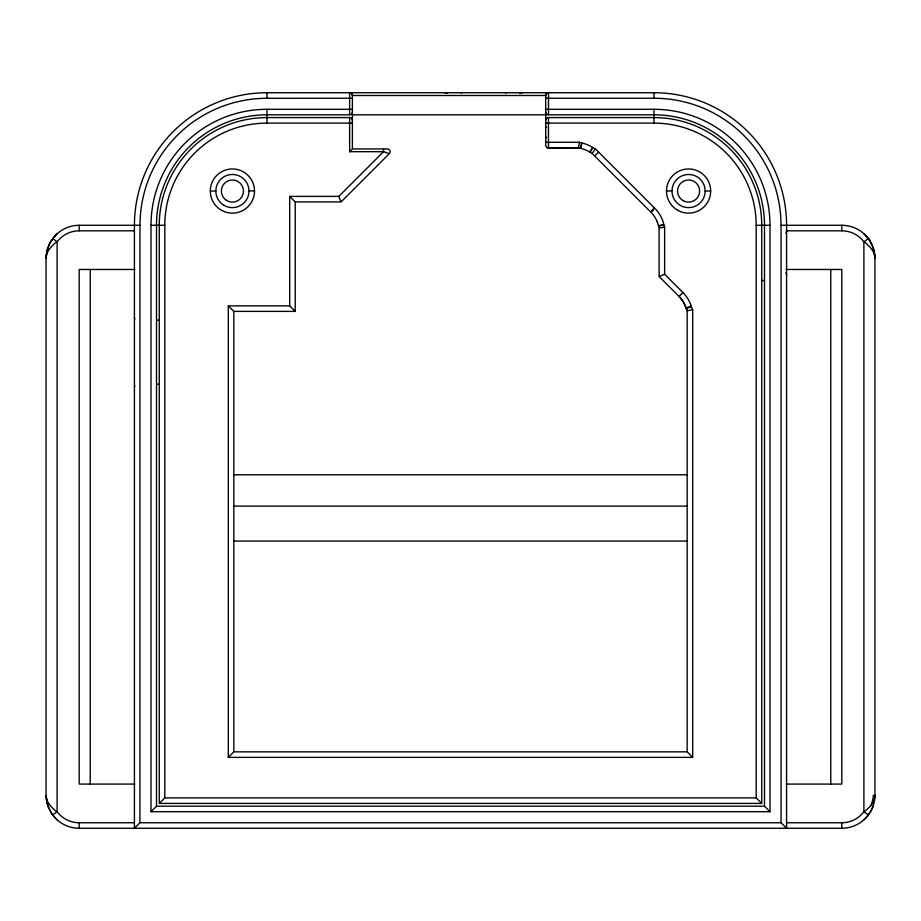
<?xml version="1.0" encoding="UTF-8"?>
<svg xmlns="http://www.w3.org/2000/svg" width="921" height="921" viewBox="0 0 921 921"><rect width="100%" height="100%" fill="white"/><g stroke="black" fill="none" stroke-linecap="round" stroke-linejoin="round"><path stroke-width="1.38" d="M666.493 191.038L672.019 190.774M873.741 249.579L874.95 258.433L874.95 795.134C874.996 804.436 870.875 813.657 863.898 819.828M47.777 247.864L46.05 258.433L46.05 795.134L47.777 805.691M46.05 258.018C45.682 251.882 52.347 245.055 57.839 240.911A27.607 27.607 0 0 1 79.194 230.814L134.42 230.814M874.95 795.134C875.077 802.928 868.63 808.154 863.207 812.587A27.607 27.607 0 0 1 841.806 822.752L786.58 822.752M46.05 257.822L46.073 257.074M46.085 256.809L46.131 256.061M46.165 255.727L46.683 252.009M578.572 147.406L579.332 142.26L545.716 142.294M46.752 251.663L47.236 249.626M580.76 148.408L581.911 143.031A32.891 32.891 0 0 1 587.448 144.735A33.95 33.95 0 0 1 592.629 147.418L589.67 152.057A28.286 28.286 0 0 0 585.353 149.847A27.365 27.365 0 0 0 580.748 148.431L578.515 147.786L548.467 147.821A2.763 2.763 0 0 1 545.704 145.058L545.704 95.347L546.556 93.493L548.467 92.733A2.763 2.763 0 0 0 545.704 95.496L352.386 95.496A2.763 2.763 0 0 0 349.623 92.733L351.534 93.493L352.386 95.347L352.386 148.937L387.384 148.937A2.763 2.763 0 0 1 389.33 153.657L341.081 201.906L295.227 201.906L295.227 311.39L233.842 311.39L233.842 751.847L687.158 751.847L687.158 308.443M580.403 147.936L581.681 142.974L579.332 142.26M47.316 249.361L51.046 240.934L57.102 233.727M47.869 247.599L48.214 246.644M873.073 806.128L872.832 806.773M872.774 806.934L871.324 810.204M48.825 245.159L49.446 243.823M871.231 810.376L870.38 811.931M49.918 242.902L50.62 241.636M590.246 151.965L592.813 147.533L595.45 148.937L654.877 208.388A33.064 33.064 0 0 1 662.118 219.175A32.419 32.419 0 0 1 663.822 224.563L658.446 225.76M869.631 813.139L869.24 813.738M592.318 153.082L595.45 148.937M657.03 221.282A27.895 27.895 0 0 0 650.974 212.291L653.496 209.781M650.997 212.267L592.088 153.404L589.659 152.08M389.111 153.577L383.481 151.7L349.623 151.7L352.018 149.306M295.019 311.171L289.712 305.864L289.712 196.392L338.79 196.392L383.481 151.7L383.481 148.949M545.704 138.046L546.614 137.148M134.639 828.06L139.946 822.752L781.054 822.752L786.361 828.06M352.375 109.3L266.986 109.3A115.954 115.954 0 0 0 151.009 225.288L150.998 811.7L156.305 806.393M159.494 803.204L164.801 797.897L756.199 797.897L761.506 803.204M289.712 305.864L228.316 305.864L228.316 757.373L233.623 752.066M679.272 296.194L682.956 292.544L664.64 274.228L664.628 227.188L663.868 224.805L658.929 226.14M594.931 155.776L598.581 152.195M57.102 819.828L52.67 815.004L57.102 811.7L57.102 241.855L52.693 238.562A33.144 33.144 0 0 1 79.194 225.288L139.946 225.288L139.946 822.752M659.459 276.369L664.64 274.228M686.536 308.431L691.326 306.624L692.684 309.629L692.684 757.373L228.316 757.373M691.222 306.29L685.972 307.902A28.114 28.114 0 0 0 679.042 296.435L659.114 276.519L659.102 228.04L658.423 225.772A27.216 27.216 0 0 0 657.007 221.293M687.55 310.734L692.684 309.629M659.494 227.982L664.628 227.188M140.004 225.288A126.925 126.925 0 0 1 266.986 98.305L352.375 98.248M545.716 98.248L654.014 98.248A126.925 126.925 0 0 1 780.996 225.288M545.716 109.3L654.014 109.3A115.954 115.954 0 0 1 769.991 225.288L770.002 811.7L150.998 811.7M352.386 112.063A2.763 2.763 0 0 1 349.623 114.826L266.986 114.826A110.462 110.462 0 0 0 156.512 225.288L156.512 806.174L764.488 806.174L764.488 225.288A110.462 110.462 0 0 0 654.014 114.826L548.467 114.826A2.763 2.763 0 0 1 545.704 112.063M352.386 114.826L546.74 114.826M352.386 120.34A2.763 2.763 0 0 0 349.623 117.589L266.986 117.589A107.699 107.699 0 0 0 159.275 225.288L159.275 803.411L761.725 803.411L761.725 225.288A107.699 107.699 0 0 0 654.014 117.589L548.467 117.589A2.763 2.763 0 0 0 545.704 120.34M352.375 123.103L266.986 123.103L266.986 109.3M545.716 123.103L654.014 123.103L654.014 109.3M545.704 127.167L546.602 127.167M547.016 147.786L578.768 147.786M210.322 191.038L215.825 191.038M705.152 191.038A16.566 16.566 0 0 0 680.297 176.694A16.566 16.566 0 0 0 680.297 205.395A16.566 16.566 0 0 0 705.152 191.038L710.678 191.038M150.998 225.288L164.801 225.288A102.15 102.15 0 0 1 266.986 123.126M654.014 123.126A102.15 102.15 0 0 1 756.187 225.288L770.002 225.288M874.248 251.663L871.991 244.756L868.33 238.562A33.144 33.144 0 0 0 841.806 225.288L781.054 225.288L781.054 822.752M874.95 258.087C875.284 251.663 868.63 245.113 863.161 240.911A27.607 27.607 0 0 0 841.806 230.814L786.58 230.814A5.526 5.526 0 0 1 785.958 233.347M134.846 269.473L79.194 269.473L79.194 784.082L134.846 784.082M786.154 269.473L841.806 269.473L841.806 784.082L786.154 784.082M761.725 280.525L764.488 280.525M156.512 320.232L159.275 320.232M156.512 384.299L159.275 384.299M233.922 474.776L687.078 474.776M233.922 506.124L687.078 506.124M233.922 541.064L687.078 541.064M46.05 795.468C45.762 801.731 52.278 808.615 57.793 812.587A27.607 27.607 0 0 0 79.194 822.752L134.42 822.752M868.307 815.004L863.898 811.7L863.898 241.855L868.307 238.562L863.898 233.727M289.712 196.392L295.019 201.699M764.695 806.393L770.002 811.7M687.377 752.066L692.684 757.373M228.316 305.864L233.623 311.171M52.67 815.004L51.277 812.99M869.159 239.702L869.551 240.3M51.162 812.817L47.339 804.275M870.713 242.211L871.082 242.902M871.243 243.202L872.901 246.966M687.158 310.814L684.038 303.251A28.298 28.298 0 0 0 679.03 296.447M48.859 808.488L52.681 815.016A33.144 33.144 0 0 0 79.194 828.267L841.806 828.267A33.144 33.144 0 0 0 868.319 815.016M48.721 808.178L48.099 806.6M338.79 196.392L340.931 201.561M873.246 247.933L873.661 249.292M47.236 803.929L46.752 801.892M874.317 252.009L874.662 254.081M46.683 801.558L46.096 796.815M874.697 254.38L874.915 256.809M874.938 257.868L874.927 257.074M46.073 796.481L46.062 795.802M248.981 190.797L254.507 191.038A22.092 22.092 0 0 1 221.362 210.172A22.092 22.092 0 0 1 221.362 171.905A22.092 22.092 0 0 1 254.507 191.038M548.467 147.797L548.467 117.612M841.806 225.311L841.806 230.814M841.806 822.752L841.806 828.244M830.765 269.473L830.765 784.082M786.58 828.267L786.58 225.288A132.555 132.555 0 0 0 654.014 92.733L266.986 92.733A132.555 132.555 0 0 0 134.42 225.288L134.42 828.267M756.199 225.288L756.199 797.897M654.014 92.756L654.014 98.248M548.467 92.756L548.467 114.803M505.664 92.756L505.664 93.343M461.479 92.756L461.479 93.343M349.623 92.756L349.623 114.803M349.623 117.612L349.623 151.7M266.986 92.756L266.986 98.248M164.801 225.288L164.801 797.897M90.235 269.473L90.235 784.082M79.194 225.311L79.194 230.814M79.194 822.752L79.194 828.244M651.481 211.289A5.503 0.61 -43.7 0 1 654.255 208.296M682.968 292.544A33.755 33.755 0 0 1 691.257 306.279M785.958 272.455A5.526 5.526 0 0 1 786.58 274.999M444.901 92.733A5.526 5.526 0 0 1 447.445 93.343M519.697 93.343A5.526 5.526 0 0 1 522.23 92.733M873.384 795.249A35.7 30.658 -42.2 0 1 870.932 805.576M868.745 813.623A19.629 10.937 -53.2 0 1 867.939 814.728M869.896 812.403A22.357 14.701 -52.5 0 1 869.482 813.07M868.653 238.297A19.802 12.031 53 0 1 869.505 239.506M869.827 240.151A22.231 15.001 52.3 0 1 870.426 241.095M52.198 239.909A19.802 11.213 -53.1 0 1 53.004 238.781M51.162 241.348A22.231 14.379 -52.7 0 1 51.726 240.439M134.869 318.977A2.763 2.763 0 0 1 134.42 317.469M134.42 387.05A2.763 2.763 0 0 1 134.869 385.542M683.06 200.605A11.052 11.052 0 0 0 699.638 191.038A11.052 11.052 0 0 0 683.06 181.472A11.052 11.052 0 0 0 683.06 200.605M224.125 205.395A16.566 16.566 0 0 0 248.981 191.038A16.566 16.566 0 0 0 224.125 176.694A16.566 16.566 0 0 0 224.125 205.395M226.048 200.076A11.052 11.052 0 0 0 243.42 192.04A11.052 11.052 0 0 0 227.775 181.023A11.052 11.052 0 0 0 226.048 200.076M677.545 210.172A22.092 22.092 0 0 0 710.678 191.038A22.092 22.092 0 0 0 677.545 171.905A22.092 22.092 0 0 0 677.545 210.172"/></g></svg>
